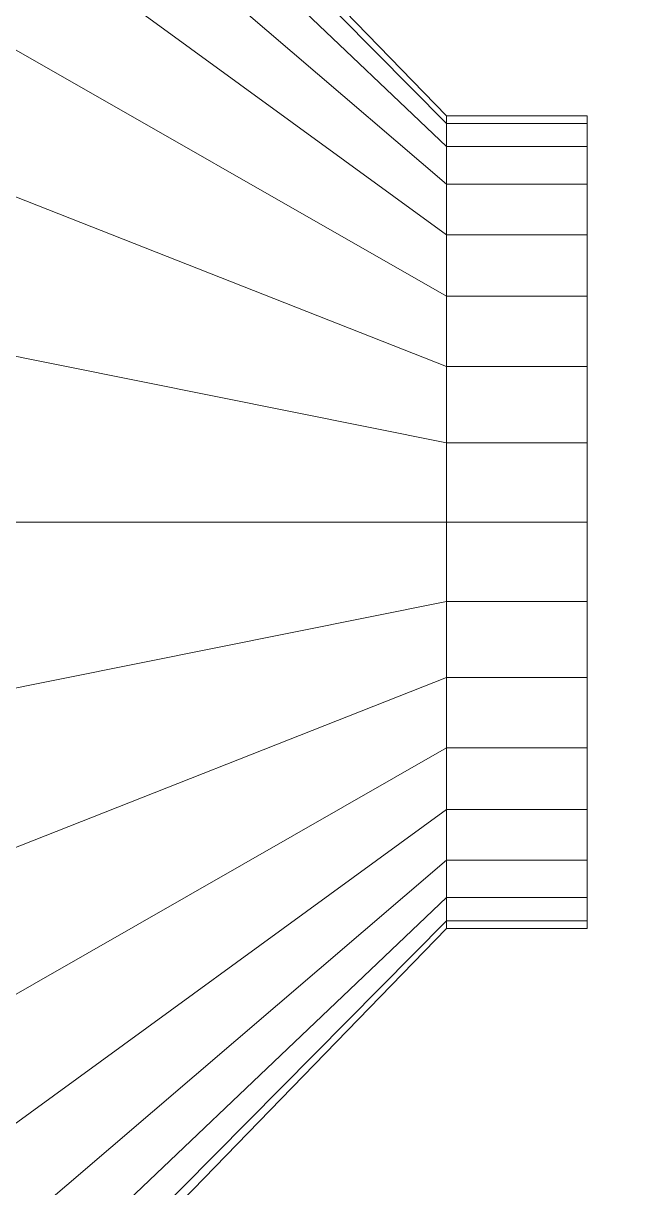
# Model space of a CAD drawing. Header units: millimetres. Extents: x -92759 to 184353, y -15225 to 86714.
# Drawn here: x 53524.5 to 53636.1, y 50418.4 to 50633.3 of the extents above; entities that cross this region are included whole.
import ezdxf

# ---------------------------------------------------------------- set-up
doc = ezdxf.new("R2010")
doc.units = ezdxf.units.MM
doc.layers.add('A-PATT-CONC', color=8, linetype='Continuous')
for name, color, linetype, lineweight in [('HFI 9MM FPB', 94, 'Continuous', 5), ('M-ACMV_FAF', 86, 'Continuous', 9), ('M-ACMV_FCU-1', 86, 'Continuous', 9)]:
    doc.layers.add(name, color=color, linetype=linetype, lineweight=lineweight)

# ---------------------------------------------------------------- blocks, each defined once
blk = doc.blocks.new('RCP_B8L2')
at = {"layer": 'A-PATT-CONC'}
h = blk.add_hatch(dxfattribs=at)
h.set_pattern_fill('ANSI37', color=256, scale=189, angle=45)
h.set_pattern_definition([(90, (-399868.07, -146002.3), (-600.075, 0), []), (180, (-399868.07, -146002.3), (-6e-14, -600.075), [])])
h.paths.add_polyline_path([(-399868.07, -146002.3), (-398068.07, -146002.3), (-398068.07, -175402.3), (-399868.07, -175402.3)])
at = {"layer": 'HFI 9MM FPB'}
h = blk.add_hatch(dxfattribs=at)
h.set_pattern_fill('ANSI33', color=256, scale=50)
h.set_pattern_definition([(45, (-381589.02, -647239), (-224.5064, 224.5064), []), (45, (-381364.5, -647239), (-224.5064, 224.5064), [158.75, -79.375])])
h.paths.add_polyline_path([(-397818.07, -145727.3), (-400118.07, -145727.3), (-400118.07, -175677.3), (-397818.07, -175677.3), (-397818.07, -149677.3), (-369818.07, -149677.3), (-369818.07, -175677.3), (-400118.07, -175677.3), (-400118.07, -180477.3), (-377418.07, -180477.3), (-377418.07, -194177.3), (-377868.07, -194177.3), (-377868.07, -197377.3), (-373818.07, -197377.3), (-373818.07, -196977.3), (-373218.07, -196977.3), (-373218.07, -197377.3), (-372328.07, -197377.3), (-372328.07, -187777.3), (-373518.07, -187777.3), (-373518.07, -183977.3), (-369718.07, -183977.3), (-369718.07, -184377.3), (-367302.07, -184377.3), (-367302.07, -183227.3), (-367418.07, -183227.3), (-367418.07, -174577.3), (-365018.07, -174577.3), (-365018.07, -174045.3), (-364918.07, -174045.3), (-364918.07, -173009.3), (-365018.07, -173009.3), (-365018.07, -172877.3), (-367418.07, -172877.3), (-367418.07, -161227.3), (-365818.07, -161227.3), (-365818.07, -161927.3), (-362518.07, -161927.3), (-362518.07, -160193.01), (-362518.07, -159277.3), (-362718.07, -159277.3), (-362718.07, -157677.3), (-364168.07, -157677.3), (-364168.07, -158127.3), (-364455.57, -158127.3), (-365318.07, -158127.3), (-365318.07, -158827.3), (-366818.07, -158827.3), (-366818.07, -159277.3), (-367418.07, -159277.3), (-367418.07, -145307.3), (-369018.07, -145307.3), (-369018.07, -145557.3), (-369818.07, -145557.3), (-369818.07, -147877.3), (-377418.07, -147877.3), (-377418.07, -145557.66), (-379668.07, -145557.66), (-379668.07, -147877.3), (-394868.07, -147877.3), (-394868.07, -146527.3), (-397818.07, -146527.3)])
h.paths.add_polyline_path([(-399868.07, -146002.3), (-398068.07, -146002.3), (-398068.07, -175402.3), (-399868.07, -175402.3)], flags=16)
h.paths.add_polyline_path([(-379218.07, -147877.3), (-379218.07, -146077.3), (-378018.07, -146077.3), (-378018.07, -147877.3), (-369818.07, -147877.3), (-369818.07, -149677.3), (-397818.07, -149677.3), (-397818.07, -147877.3), (-397818.07, -146677.3), (-396618.07, -146677.3), (-395418.07, -146677.3), (-395418.07, -147877.3)], flags=16)
h.paths.add_polyline_path([(-369518.07, -175677.3), (-367718.07, -175677.3), (-367718.07, -145677.3), (-369518.07, -145677.3)], flags=16)
h.paths.add_polyline_path([(-366468.07, -159177.3), (-366468.07, -160977.3), (-365268.07, -160977.3), (-365268.07, -161577.3), (-362868.07, -161577.3), (-362868.07, -159177.3)], flags=16)
h.paths.add_polyline_path([(-376718.07, -196977.3), (-373718.07, -196977.3), (-373718.07, -187977.3), (-373718.07, -187977.3), (-373718.07, -183777.3), (-367718.07, -183777.3), (-367718.07, -175977.3), (-399518.07, -175977.3), (-399518.07, -180177.3), (-376718.07, -180177.3)], flags=16)
blk = doc.blocks.new('A$C7ee587d2')
at = {"layer": 'M-ACMV_FAF', "lineweight": 5, "invisible_edges": 14}
for points in [[(-254.251043, 104, 31.319129), (-255.5, 104, 44), (-265.5, 104, 44), (-264.058896, 104, 29.368226)], [(-255.5, 104, 44), (-254.251043, 104, 56.680871), (-264.058896, 104, 58.631774), (-265.5, 104, 44)], [(-250.55217, 104, 19.125577), (-254.251043, 104, 31.319129), (-264.058896, 104, 29.368226), (-259.790965, 104, 15.298743)], [(-254.251043, 104, 56.680871), (-250.55217, 104, 68.874423), (-259.790965, 104, 72.701257), (-264.058896, 104, 58.631774)], [(-244.545525, 104, 7.887935), (-250.55217, 104, 19.125577), (-259.790965, 104, 15.298743), (-252.860221, 104, 2.332233)], [(-250.55217, 104, 68.874423), (-244.545525, 104, 80.112065), (-252.860221, 104, 85.667767), (-259.790965, 104, 72.701257)], [(-236.461941, 104, -1.961941), (-244.545525, 104, 7.887935), (-252.860221, 104, 2.332233), (-243.533009, 104, -9.033009)], [(-244.545525, 104, 80.112065), (-236.461941, 104, 89.961941), (-243.533009, 104, 97.033009), (-252.860221, 104, 85.667767)], [(-226.612065, 104, -10.045525), (-236.461941, 104, -1.961941), (-243.533009, 104, -9.033009), (-232.167767, 104, -18.360221)], [(-236.461941, 104, 89.961941), (-226.612065, 104, 98.045525), (-232.167767, 104, 106.360221), (-243.533009, 104, 97.033009)], [(-215.374423, 104, -16.05217), (-226.612065, 104, -10.045525), (-232.167767, 104, -18.360221), (-219.201257, 104, -25.290965)], [(-226.612065, 104, 98.045525), (-215.374423, 104, 104.05217), (-219.201257, 104, 113.290965), (-232.167767, 104, 106.360221)], [(-203.180871, 104, -19.751043), (-215.374423, 104, -16.05217), (-219.201257, 104, -25.290965), (-205.131774, 104, -29.558896)], [(-215.374423, 104, 104.05217), (-203.180871, 104, 107.751043), (-205.131774, 104, 117.558896), (-219.201257, 104, 113.290965)], [(-190.5, 104, -21), (-203.180871, 104, -19.751043), (-205.131774, 104, -29.558896), (-190.5, 104, -31)], [(-203.180871, 104, 107.751043), (-190.5, 104, 109), (-190.5, 104, 119), (-205.131774, 104, 117.558896)], [(-190.5, 104, 109), (-177.819129, 104, 107.751043), (-175.868226, 104, 117.558896), (-190.5, 104, 119)], [(-177.819129, 104, -19.751043), (-190.5, 104, -21), (-190.5, 104, -31), (-175.868226, 104, -29.558896)], [(-177.819129, 104, 107.751043), (-165.625577, 104, 104.05217), (-161.798743, 104, 113.290965), (-175.868226, 104, 117.558896)], [(-165.625577, 104, -16.05217), (-177.819129, 104, -19.751043), (-175.868226, 104, -29.558896), (-161.798743, 104, -25.290965)], [(-165.625577, 104, 104.05217), (-154.387935, 104, 98.045525), (-148.832233, 104, 106.360221), (-161.798743, 104, 113.290965)], [(-154.387935, 104, -10.045525), (-165.625577, 104, -16.05217), (-161.798743, 104, -25.290965), (-148.832233, 104, -18.360221)], [(-154.387935, 104, 98.045525), (-144.538059, 104, 89.961941), (-137.466991, 104, 97.033009), (-148.832233, 104, 106.360221)], [(-144.538059, 104, -1.961941), (-154.387935, 104, -10.045525), (-148.832233, 104, -18.360221), (-137.466991, 104, -9.033009)], [(-144.538059, 104, 89.961941), (-136.454475, 104, 80.112065), (-128.139779, 104, 85.667767), (-137.466991, 104, 97.033009)], [(-136.454475, 104, 7.887935), (-144.538059, 104, -1.961941), (-137.466991, 104, -9.033009), (-128.139779, 104, 2.332233)], [(-136.454475, 104, 80.112065), (-130.44783, 104, 68.874423), (-121.209035, 104, 72.701257), (-128.139779, 104, 85.667767)], [(-130.44783, 104, 19.125577), (-136.454475, 104, 7.887935), (-128.139779, 104, 2.332233), (-121.209035, 104, 15.298743)], [(-130.44783, 104, 68.874423), (-126.748957, 104, 56.680871), (-116.941104, 104, 58.631774), (-121.209035, 104, 72.701257)], [(-126.748957, 104, 31.319129), (-130.44783, 104, 19.125577), (-121.209035, 104, 15.298743), (-116.941104, 104, 29.368226)], [(-126.748957, 104, 56.680871), (-125.5, 104, 44), (-115.5, 104, 44), (-116.941104, 104, 58.631774)], [(-125.5, 104, 44), (-126.748957, 104, 31.319129), (-116.941104, 104, 29.368226), (-115.5, 104, 44)]]:
    blk.add_3dface(points, dxfattribs=at)
at = {"layer": 'M-ACMV_FAF', "lineweight": 5}
mesh = blk.add_polymesh((2, 32), dxfattribs=dict(at, n_close=True))
for k, corner in enumerate([(-190.5, 78, 119), (-175.868226, 78, 117.558896), (-161.798743, 78, 113.290965), (-148.832233, 78, 106.360221), (-137.466991, 78, 97.033009), (-128.139779, 78, 85.667767), (-121.209035, 78, 72.701257), (-116.941104, 78, 58.631774), (-115.5, 78, 44), (-116.941104, 78, 29.368226), (-121.209035, 78, 15.298743), (-128.139779, 78, 2.332233), (-137.466991, 78, -9.033009), (-148.832233, 78, -18.360221), (-161.798743, 78, -25.290965), (-175.868226, 78, -29.558896), (-190.5, 78, -31), (-205.131774, 78, -29.558896), (-219.201257, 78, -25.290965), (-232.167767, 78, -18.360221), (-243.533009, 78, -9.033009), (-252.860221, 78, 2.332233), (-259.790965, 78, 15.298743), (-264.058896, 78, 29.368226), (-265.5, 78, 44), (-264.058896, 78, 58.631774), (-259.790965, 78, 72.701257), (-252.860221, 78, 85.667767), (-243.533009, 78, 97.033009), (-232.167767, 78, 106.360221), (-219.201257, 78, 113.290965), (-205.131774, 78, 117.558896), (-190.5, 104, 119), (-175.868226, 104, 117.558896), (-161.798743, 104, 113.290965), (-148.832233, 104, 106.360221), (-137.466991, 104, 97.033009), (-128.139779, 104, 85.667767), (-121.209035, 104, 72.701257), (-116.941104, 104, 58.631774), (-115.5, 104, 44), (-116.941104, 104, 29.368226), (-121.209035, 104, 15.298743), (-128.139779, 104, 2.332233), (-137.466991, 104, -9.033009), (-148.832233, 104, -18.360221), (-161.798743, 104, -25.290965), (-175.868226, 104, -29.558896), (-190.5, 104, -31), (-205.131774, 104, -29.558896), (-219.201257, 104, -25.290965), (-232.167767, 104, -18.360221), (-243.533009, 104, -9.033009), (-252.860221, 104, 2.332233), (-259.790965, 104, 15.298743), (-264.058896, 104, 29.368226), (-265.5, 104, 44), (-264.058896, 104, 58.631774), (-259.790965, 104, 72.701257), (-252.860221, 104, 85.667767), (-243.533009, 104, 97.033009), (-232.167767, 104, 106.360221), (-219.201257, 104, 113.290965), (-205.131774, 104, 117.558896)]):
    mesh.set_mesh_vertex(divmod(k, 32), corner)
mesh = blk.add_polymesh((2, 32), dxfattribs=dict(at, n_close=True))
for k, corner in enumerate([(-190.5, -7.5, 207), (-158.700278, -7.5, 203.868001), (-128.122601, -7.5, 194.592364), (-99.942052, -7.5, 179.529547), (-75.241595, -7.5, 159.258405), (-54.970453, -7.5, 134.557948), (-39.907636, -7.5, 106.377399), (-30.631999, -7.5, 75.799722), (-27.5, -7.5, 44), (-30.631999, -7.5, 12.200278), (-39.907636, -7.5, -18.377399), (-54.970453, -7.5, -46.557948), (-75.241595, -7.5, -71.258405), (-99.942052, -7.5, -91.529547), (-128.122601, -7.5, -106.592364), (-158.700278, -7.5, -115.868001), (-190.5, -7.5, -119), (-222.299722, -7.5, -115.868001), (-252.877399, -7.5, -106.592364), (-281.057948, -7.5, -91.529547), (-305.758405, -7.5, -71.258405), (-326.029547, -7.5, -46.557948), (-341.092364, -7.5, -18.377399), (-350.368001, -7.5, 12.200278), (-353.5, -7.5, 44), (-350.368001, -7.5, 75.799722), (-341.092364, -7.5, 106.377399), (-326.029547, -7.5, 134.557948), (-305.758405, -7.5, 159.258405), (-281.057948, -7.5, 179.529547), (-252.877399, -7.5, 194.592364), (-222.299722, -7.5, 203.868001), (-190.5, 78, 119), (-175.868226, 78, 117.558896), (-161.798743, 78, 113.290965), (-148.832233, 78, 106.360221), (-137.466991, 78, 97.033009), (-128.139779, 78, 85.667767), (-121.209035, 78, 72.701257), (-116.941104, 78, 58.631774), (-115.5, 78, 44), (-116.941104, 78, 29.368226), (-121.209035, 78, 15.298743), (-128.139779, 78, 2.332233), (-137.466991, 78, -9.033009), (-148.832233, 78, -18.360221), (-161.798743, 78, -25.290965), (-175.868226, 78, -29.558896), (-190.5, 78, -31), (-205.131774, 78, -29.558896), (-219.201257, 78, -25.290965), (-232.167767, 78, -18.360221), (-243.533009, 78, -9.033009), (-252.860221, 78, 2.332233), (-259.790965, 78, 15.298743), (-264.058896, 78, 29.368226), (-265.5, 78, 44), (-264.058896, 78, 58.631774), (-259.790965, 78, 72.701257), (-252.860221, 78, 85.667767), (-243.533009, 78, 97.033009), (-232.167767, 78, 106.360221), (-219.201257, 78, 113.290965), (-205.131774, 78, 117.558896)]):
    mesh.set_mesh_vertex(divmod(k, 32), corner)
blk = doc.blocks.new('ACMV_B8_L2')
at = {"layer": 'M-ACMV_FAF', "lineweight": 5, "xscale": -1, "rotation": 270}
blk.add_blockref('A$C7ee587d2', (114188.17, -54984.18, 20.38), dxfattribs=at)

msp = doc.modelspace()

# ---------------------------------------------------------------- block references
at = {"layer": 'A-PATT-CONC'}
msp.add_blockref('RCP_B8L2', (452619.12, 220318.54), dxfattribs=at)
at = {"layer": 'M-ACMV_FCU-1'}
msp.add_blockref('ACMV_B8_L2', (-60663.56, 105715.91), dxfattribs=at)

doc.saveas('drawing.dxf')
